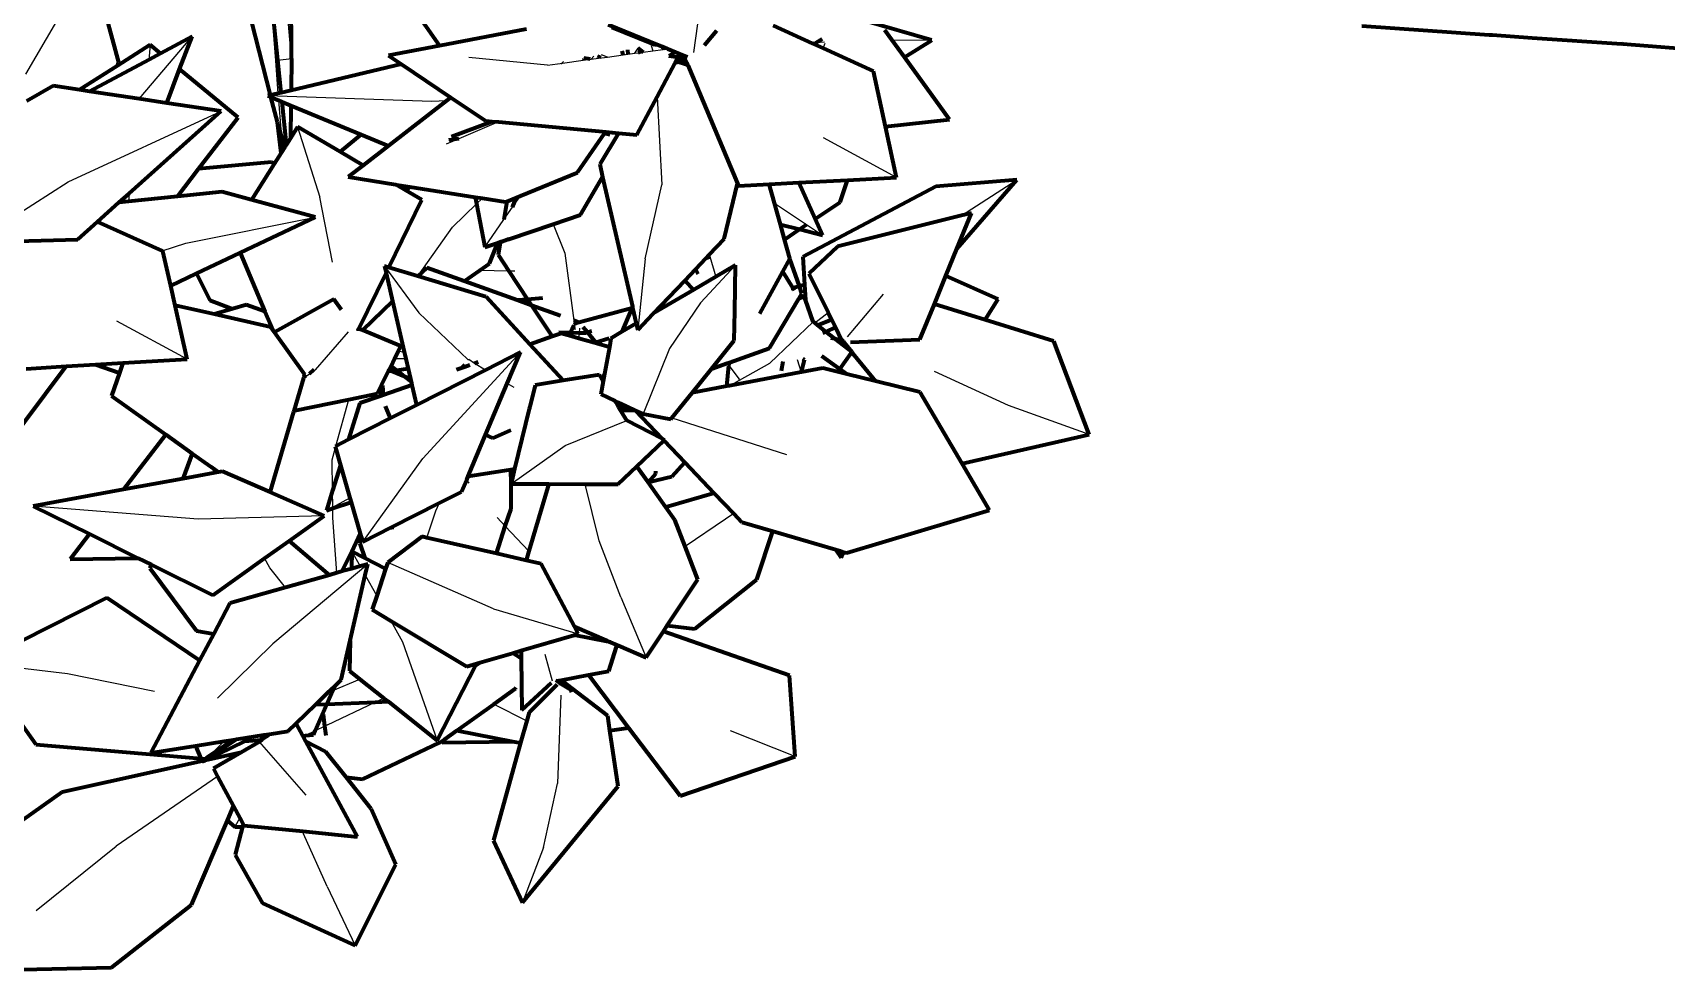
# Model space of a CAD drawing. Header units: millimetres. Extents: x 4307 to 31003, y 2809 to 20009.
# Drawn here: x 7363.6 to 7540.7, y 7641.9 to 7743.6 of the extents above; entities that cross this region are included whole.
import ezdxf

# ---------------------------------------------------------------- set-up
doc = ezdxf.new("R2010")
doc.units = ezdxf.units.MM
doc.layers.add('ProfileEdges', color=7, linetype='Continuous')

msp = doc.modelspace()

# ---------------------------------------------------------------- linework, layer by layer
for p, q in [((7391.69, 7740.84), (7390.76, 7751.86)), ((7435.31, 7741.5), (7436.71, 7751.79)), ((7389.23, 7749.8), (7389.95, 7740.62)), ((7366.23, 7744.87), (7362.88, 7739.14)), ((7375.18, 7736.46), (7380.94, 7743.21)), ((7376.36, 7742.32), (7376.23, 7740.7)), ((7428.9, 7741.4), (7429.26, 7741.95)), ((7428.9, 7741.4), (7429.27, 7741.45)), ((7429.27, 7741.45), (7429.55, 7741.49)), ((7429.55, 7741.49), (7429.8, 7741.52)), ((7429.8, 7741.52), (7430.84, 7741.67)), ((7430.53, 7742.69), (7430.59, 7742.5)), ((7430.67, 7742.25), (7430.84, 7741.67)), ((7430.84, 7741.67), (7431.98, 7741.82)), ((7431.98, 7741.82), (7432.48, 7741.89)), ((7448.57, 7742.52), (7448.16, 7742.48)), ((7449.45, 7742.6), (7448.57, 7742.52)), ((7449.31, 7741.96), (7449.53, 7742.5)), ((7456.76, 7742.86), (7461.11, 7742.82)), ((7389.95, 7740.62), (7390.21, 7740.66)), ((7389.95, 7740.62), (7390.23, 7737.05)), ((7390.21, 7740.66), (7391.69, 7740.84)), ((7419.43, 7740.12), (7410.9, 7740.96)), ((7419.43, 7740.12), (7421.07, 7740.34)), ((7421.07, 7740.34), (7423.3, 7740.65)), ((7423.3, 7740.65), (7423.28, 7740.85)), ((7423.3, 7740.65), (7424.06, 7740.75)), ((7424.06, 7740.75), (7424.19, 7740.77)), ((7424.19, 7740.77), (7424.48, 7741.08)), ((7424.19, 7740.77), (7424.98, 7740.87)), ((7424.98, 7740.87), (7425.94, 7741)), ((7425.94, 7741), (7425.28, 7741.23)), ((7425.94, 7741), (7427.64, 7741.23)), ((7427.64, 7741.23), (7428.16, 7741.3)), ((7428.16, 7741.3), (7428.9, 7741.4)), ((7433.28, 7740.37), (7433.44, 7740.51)), ((7433.39, 7740.63), (7433.53, 7740.59)), ((7433.44, 7740.51), (7433.53, 7740.59)), ((7433.53, 7740.59), (7433.87, 7740.89)), ((7433.7, 7740.55), (7434.54, 7740.35)), ((7433.87, 7740.89), (7434.2, 7741.18)), ((7434.42, 7740.19), (7434.59, 7740.22)), ((7406.91, 7736.17), (7389.14, 7736.79)), ((7390.29, 7736.31), (7390.54, 7733.13)), ((7408.49, 7736.26), (7406.91, 7736.17)), ((7431.31, 7736.69), (7431.84, 7727.14)), ((7367.49, 7727.48), (7384.07, 7735.13)), ((7390.54, 7733.13), (7391.02, 7731.33)), ((7390.54, 7733.13), (7390.62, 7732.14)), ((7392.35, 7733.44), (7394.78, 7725.81)), ((7414.12, 7733.96), (7409.84, 7732.15)), ((7390.62, 7732.14), (7390.96, 7731.23)), ((7409.84, 7732.15), (7408.44, 7731.56)), ((7457.26, 7727.95), (7449.34, 7732.26)), ((7357.31, 7720.94), (7367.49, 7727.48)), ((7464.33, 7723.81), (7470.3, 7727.7)), ((7374.1, 7726.22), (7374.04, 7725.34)), ((7396.14, 7718.78), (7394.78, 7725.81)), ((7403.12, 7727.16), (7403.11, 7727.11)), ((7412.39, 7725.7), (7411.74, 7725.08)), ((7415.64, 7724.72), (7416.5, 7725.96)), ((7430.01, 7719.12), (7431.84, 7727.14)), ((7411.74, 7725.08), (7409.14, 7722.58)), ((7414.72, 7723.4), (7415.64, 7724.72)), ((7444.03, 7725.17), (7447.53, 7722.84)), ((7380.25, 7720.83), (7394.29, 7723.65)), ((7405.37, 7717.26), (7409.14, 7722.58)), ((7412.64, 7720.4), (7414.72, 7723.4)), ((7420.04, 7722.9), (7421.33, 7719.74)), ((7447.53, 7722.84), (7449.23, 7721.71)), ((7377.68, 7719.99), (7380.25, 7720.83)), ((7421.33, 7719.74), (7422.28, 7712.45)), ((7430.01, 7719.12), (7429.22, 7711.44)), ((7436.02, 7714.38), (7439.83, 7718.44)), ((7436.98, 7719.59), (7437.04, 7719.38)), ((7437.04, 7719.38), (7437.67, 7717.18)), ((7401.77, 7718.34), (7405.5, 7713.28)), ((7415.25, 7717.8), (7412.06, 7717.87)), ((7415.9, 7717.79), (7415.25, 7717.8)), ((7451.96, 7710.68), (7455.87, 7715.29)), ((7405.5, 7713.28), (7410.81, 7708.24)), ((7436.02, 7714.38), (7432.66, 7709.41)), ((7448.4, 7712.18), (7449.86, 7713.31)), ((7380.4, 7708.26), (7372.77, 7712.38)), ((7422.35, 7711.97), (7422.42, 7711.43)), ((7422.9, 7711.13), (7422.95, 7711.61)), ((7448.25, 7712.3), (7443.53, 7707.83)), ((7397.85, 7711.23), (7394.25, 7707.11)), ((7422.83, 7710.51), (7422.9, 7711.13)), ((7451.44, 7710.08), (7451.51, 7710.16)), ((7404.09, 7708.31), (7402.87, 7708.31)), ((7403.27, 7709.12), (7403.92, 7709.04)), ((7405.94, 7697.5), (7416.5, 7709.01)), ((7410.81, 7708.24), (7410.9, 7708.22)), ((7411.54, 7707.79), (7410.9, 7708.22)), ((7412.71, 7707.08), (7411.54, 7707.79)), ((7432.66, 7709.41), (7429.82, 7702.32)), ((7438.93, 7707.83), (7439.11, 7707.58)), ((7440.25, 7705.98), (7443.53, 7707.83)), ((7446.51, 7708.23), (7446.95, 7706.84)), ((7393.02, 7706.22), (7393.28, 7706.41)), ((7393.28, 7706.41), (7393.64, 7706.67)), ((7393.64, 7706.67), (7394.25, 7707.11)), ((7439.11, 7707.58), (7440.2, 7706.09)), ((7440.25, 7705.98), (7440.2, 7706.09)), ((7469.42, 7703.24), (7461.39, 7706.92)), ((7415.82, 7705.18), (7415.07, 7705.63)), ((7439.18, 7705.37), (7440.25, 7705.98)), ((7396.51, 7698.85), (7397.89, 7703.89)), ((7427.54, 7702.73), (7427.43, 7702.61)), ((7427.9, 7703.13), (7427.54, 7702.73)), ((7427.95, 7703.18), (7427.9, 7703.13)), ((7478.14, 7700.09), (7469.42, 7703.24)), ((7421.34, 7698.89), (7428.03, 7701.62)), ((7432.93, 7701.89), (7445.34, 7697.94)), ((7396.1, 7697.36), (7396.46, 7698.67)), ((7396.15, 7694.03), (7396.1, 7697.36)), ((7399.41, 7688.47), (7405.94, 7697.5)), ((7415.49, 7694.75), (7421.34, 7698.89)), ((7383.37, 7695.94), (7382.99, 7696.58)), ((7396.18, 7692.24), (7396.15, 7694.03)), ((7410.96, 7694.83), (7410.68, 7695.2)), ((7425.03, 7688.57), (7423.53, 7694.73)), ((7381.59, 7690.92), (7363.69, 7692.34)), ((7395.48, 7691.87), (7396.18, 7692.24)), ((7396.18, 7692.24), (7398.03, 7693.24)), ((7396.18, 7692.1), (7396.18, 7692.24)), ((7396.19, 7691.08), (7396.18, 7692.1)), ((7407.34, 7691.83), (7407.73, 7692.68)), ((7395.23, 7691.29), (7381.59, 7690.92)), ((7396.6, 7685.1), (7396.19, 7691.08)), ((7406.38, 7688.91), (7407.34, 7691.83)), ((7414.87, 7690.15), (7413.97, 7691.1)), ((7417.42, 7687.44), (7414.87, 7690.15)), ((7438.75, 7690.91), (7434.37, 7687.95)), ((7439.62, 7691.54), (7438.75, 7690.91)), ((7427.38, 7682.46), (7425.03, 7688.57)), ((7389.35, 7685.66), (7388.76, 7686.68)), ((7398.24, 7687.43), (7399.14, 7685.82)), ((7451.15, 7687.48), (7451.27, 7686.75)), ((7391.04, 7683.53), (7389.35, 7685.66)), ((7399.96, 7686.05), (7389.66, 7677.41)), ((7399.69, 7684.85), (7400.93, 7682.63)), ((7413.6, 7681.19), (7402.13, 7686.24)), ((7427.38, 7682.46), (7430.12, 7675.94)), ((7402.45, 7679.91), (7403.72, 7677.64)), ((7413.6, 7681.19), (7422.77, 7678.48)), ((7383.67, 7671.54), (7389.66, 7677.41)), ((7403.72, 7677.64), (7407.49, 7666.93)), ((7420, 7673.37), (7419.17, 7676.27)), ((7426.91, 7677.1), (7427.15, 7677.22)), ((7357.7, 7675.36), (7367.41, 7674.21)), ((7367.41, 7674.21), (7376.86, 7672.3)), ((7396.16, 7672.34), (7399.1, 7673.6)), ((7420.94, 7673.47), (7420.93, 7673.06)), ((7395.6, 7668.65), (7400.78, 7671.09)), ((7395.61, 7672.1), (7396.16, 7672.34)), ((7400.78, 7671.09), (7401.7, 7671.53)), ((7413.61, 7670.88), (7417.19, 7669.07)), ((7420.88, 7671.86), (7420.52, 7662.29)), ((7386.67, 7667.22), (7386.63, 7666.85)), ((7393.22, 7667.48), (7392.96, 7667.36)), ((7394.25, 7667.99), (7393.22, 7667.48)), ((7395.32, 7668.51), (7394.25, 7667.99)), ((7395.6, 7668.65), (7395.32, 7668.51)), ((7446.3, 7665.21), (7439.28, 7667.98)), ((7382.81, 7665.27), (7384.39, 7666.86)), ((7393.28, 7661.02), (7388.22, 7666.8)), ((7382.5, 7664.95), (7382.81, 7665.27)), ((7383.69, 7663.04), (7372.69, 7655.48)), ((7419.01, 7655.35), (7420.52, 7662.29)), ((7386.09, 7658.56), (7385.55, 7657.58)), ((7393, 7656.83), (7392.92, 7657.1)), ((7395.55, 7651.11), (7393, 7656.83)), ((7364.02, 7648.52), (7372.69, 7655.48)), ((7419.01, 7655.35), (7416.73, 7649.38)), ((7395.55, 7651.11), (7398.58, 7644.74))]:
    msp.add_line(p, q)
at = {"layer": 'ProfileEdges', "lineweight": 211}
for p, q in [((7372.97, 7740.39), (7369.9, 7751.84)), ((7389.42, 7736.85), (7385.78, 7751.17)), ((7390.21, 7740.66), (7389.23, 7750.36)), ((7391.69, 7740.84), (7391.63, 7751.81)), ((7401.39, 7751.28), (7407.74, 7742.22)), ((7461.11, 7742.82), (7446.59, 7747.03)), ((7380.94, 7743.21), (7377.5, 7741.38)), ((7379.57, 7739.67), (7380.94, 7743.21)), ((7417.15, 7744.02), (7407.74, 7742.22)), ((7426.03, 7744.54), (7430.53, 7742.69)), ((7430.59, 7742.5), (7426.4, 7744.19)), ((7436.47, 7742.29), (7437.78, 7743.87)), ((7448.16, 7742.48), (7443.89, 7744.43)), ((7456.76, 7742.86), (7456, 7743.9)), ((7507.7, 7744.38), (7521.5, 7743.4)), ((7521.5, 7743.4), (7521.87, 7743.4)), ((7521.87, 7743.4), (7526.17, 7743.07)), ((7376.36, 7742.32), (7372.82, 7740.06)), ((7377.5, 7741.38), (7376.36, 7742.32)), ((7407.74, 7742.22), (7402.2, 7741.17)), ((7427.64, 7741.23), (7427.53, 7741.65)), ((7428.12, 7741.77), (7428.16, 7741.3)), ((7429.22, 7741.98), (7429.26, 7741.95)), ((7429.26, 7741.95), (7429.65, 7741.64)), ((7429.27, 7741.45), (7429.65, 7741.64)), ((7429.68, 7741.62), (7429.55, 7741.49)), ((7429.65, 7741.64), (7429.68, 7741.62)), ((7429.68, 7741.62), (7429.8, 7741.52)), ((7430.53, 7742.69), (7431.51, 7742.29)), ((7431.03, 7742.32), (7430.59, 7742.5)), ((7431.51, 7742.29), (7431.03, 7742.32)), ((7431.51, 7742.29), (7432.1, 7742.05)), ((7431.98, 7741.82), (7432.1, 7742.05)), ((7432.1, 7742.05), (7432.48, 7741.89)), ((7432.48, 7741.89), (7433.36, 7741.53)), ((7433.36, 7741.53), (7432.59, 7741.12)), ((7433.36, 7741.53), (7433.77, 7741.36)), ((7448.36, 7742.39), (7448.16, 7742.48)), ((7448.57, 7742.52), (7448.36, 7742.39)), ((7449.31, 7741.96), (7448.36, 7742.39)), ((7449.22, 7742.93), (7448.57, 7742.52)), ((7454.79, 7739.46), (7449.31, 7741.96)), ((7458.12, 7740.99), (7456.76, 7742.86)), ((7458.12, 7740.99), (7461.11, 7742.82)), ((7526.17, 7743.07), (7535.9, 7742.41)), ((7535.99, 7742.38), (7535.9, 7742.41)), ((7549.38, 7741.36), (7535.99, 7742.38)), ((7372.82, 7740.06), (7368.7, 7737.43)), ((7376.23, 7740.7), (7369.79, 7737.27)), ((7372.82, 7740.06), (7372.97, 7740.39)), ((7377.5, 7741.38), (7376.23, 7740.7)), ((7378.17, 7736.01), (7379.57, 7739.67)), ((7385.9, 7734.46), (7379.57, 7739.67)), ((7390.57, 7737.13), (7390.21, 7740.66)), ((7391.69, 7740.84), (7391.64, 7737.38)), ((7403.63, 7740.21), (7391.64, 7737.38)), ((7402.2, 7741.17), (7403.63, 7740.21)), ((7403.63, 7740.21), (7408.96, 7736.63)), ((7420.99, 7740.42), (7421.07, 7740.34)), ((7424.06, 7740.75), (7423.38, 7740.87)), ((7424.98, 7740.87), (7425.13, 7741.2)), ((7431.31, 7736.69), (7433.28, 7740.37)), ((7432.59, 7741.12), (7433.44, 7741.01)), ((7433.27, 7740.41), (7433.34, 7740.54)), ((7433.27, 7740.41), (7433.28, 7740.37)), ((7433.28, 7740.37), (7433.53, 7740.48)), ((7433.34, 7740.54), (7433.39, 7740.63)), ((7433.44, 7740.51), (7433.34, 7740.54)), ((7433.39, 7740.63), (7433.56, 7740.95)), ((7433.44, 7741.01), (7433.62, 7741.06)), ((7433.44, 7741.01), (7433.56, 7740.95)), ((7433.53, 7740.48), (7433.7, 7740.55)), ((7434.42, 7740.19), (7433.53, 7740.48)), ((7433.65, 7741.13), (7433.54, 7741.11)), ((7433.56, 7740.95), (7433.62, 7741.06)), ((7433.56, 7740.95), (7433.87, 7740.89)), ((7433.62, 7741.06), (7434.16, 7741.2)), ((7433.62, 7741.06), (7433.65, 7741.13)), ((7433.65, 7741.13), (7433.77, 7741.36)), ((7434.16, 7741.2), (7433.65, 7741.13)), ((7433.7, 7740.55), (7434.31, 7740.81)), ((7433.77, 7741.36), (7434.16, 7741.2)), ((7433.87, 7740.89), (7434.31, 7740.81)), ((7434.16, 7741.2), (7434.2, 7741.18)), ((7434.2, 7741.18), (7434.62, 7741.01)), ((7434.31, 7740.81), (7434.34, 7740.81)), ((7434.34, 7740.81), (7434.42, 7740.86)), ((7434.34, 7740.81), (7434.54, 7740.35)), ((7434.64, 7740.12), (7434.42, 7740.19)), ((7434.54, 7740.35), (7434.59, 7740.22)), ((7434.59, 7740.22), (7434.64, 7740.12)), ((7434.64, 7740.12), (7440.03, 7727.3)), ((7463.03, 7734.24), (7458.12, 7740.99)), ((7456.08, 7733.48), (7454.79, 7739.46)), ((7365.85, 7737.86), (7362.96, 7736.21)), ((7368.7, 7737.43), (7365.85, 7737.86)), ((7369.79, 7737.27), (7368.7, 7737.43)), ((7375.18, 7736.46), (7369.79, 7737.27)), ((7378.17, 7736.01), (7375.18, 7736.46)), ((7389.42, 7736.85), (7389.14, 7736.79)), ((7389.14, 7736.79), (7389.47, 7736.65)), ((7390.23, 7737.05), (7389.42, 7736.85)), ((7390.16, 7733.94), (7389.47, 7736.65)), ((7389.47, 7736.65), (7390.29, 7736.31)), ((7390.57, 7737.13), (7390.23, 7737.05)), ((7390.29, 7736.31), (7390.67, 7736.16)), ((7391.64, 7737.38), (7390.57, 7737.13)), ((7391.14, 7731.53), (7390.67, 7736.16)), ((7390.67, 7736.16), (7391.62, 7735.76)), ((7408.49, 7736.26), (7402.21, 7731.39)), ((7408.96, 7736.63), (7408.49, 7736.26)), ((7408.96, 7736.63), (7412.74, 7734.09)), ((7429.14, 7732.58), (7431.31, 7736.69)), ((7374.1, 7726.22), (7384.07, 7735.13)), ((7384.07, 7735.13), (7378.17, 7736.01)), ((7381.62, 7728.87), (7385.9, 7734.46)), ((7391.62, 7735.76), (7391.57, 7732.21)), ((7391.62, 7735.76), (7399.23, 7732.62)), ((7390.58, 7730.63), (7390.16, 7733.94)), ((7390.62, 7732.14), (7390.16, 7733.94)), ((7392.35, 7733.44), (7391.57, 7732.21)), ((7396.96, 7730.72), (7392.35, 7733.44)), ((7399.23, 7732.62), (7396.96, 7730.72)), ((7399.23, 7732.62), (7402.21, 7731.39)), ((7409.03, 7732.39), (7413.39, 7734.03)), ((7412.74, 7734.09), (7413.39, 7734.03)), ((7413.39, 7734.03), (7414.12, 7733.96)), ((7414.12, 7733.96), (7425.76, 7732.89)), ((7422.71, 7728.5), (7425.63, 7732.7)), ((7427.15, 7732.76), (7425.1, 7729.38)), ((7425.63, 7732.7), (7425.76, 7732.89)), ((7426.21, 7732.58), (7425.63, 7732.7)), ((7425.76, 7732.89), (7427.15, 7732.76)), ((7427.15, 7732.76), (7429.14, 7732.58)), ((7456.08, 7733.48), (7463.03, 7734.24)), ((7457.26, 7727.95), (7456.08, 7733.48)), ((7390.62, 7732.14), (7390.58, 7730.63)), ((7390.96, 7731.23), (7390.58, 7730.63)), ((7391.02, 7731.33), (7390.96, 7731.23)), ((7391.14, 7731.53), (7391.02, 7731.33)), ((7391.57, 7732.21), (7391.14, 7731.53)), ((7402.21, 7731.39), (7399.46, 7729.25)), ((7409.84, 7732.15), (7408.75, 7732)), ((7389.51, 7729.59), (7381.62, 7728.87)), ((7389.82, 7729.42), (7387.37, 7725.53)), ((7389.82, 7729.42), (7389.51, 7729.59)), ((7390.58, 7730.63), (7389.82, 7729.42)), ((7399.46, 7729.25), (7396.96, 7730.72)), ((7399.46, 7729.25), (7397.84, 7728)), ((7425.1, 7729.38), (7425.42, 7727.98)), ((7379.35, 7725.89), (7381.62, 7728.87)), ((7397.84, 7728), (7402.98, 7727.18)), ((7416.5, 7725.96), (7422.71, 7728.5)), ((7423.02, 7723.91), (7425.42, 7727.98)), ((7425.42, 7727.98), (7428.64, 7713.96)), ((7438.6, 7721.29), (7440.03, 7727.3)), ((7440.03, 7727.3), (7440.14, 7727.04)), ((7443.46, 7727.22), (7446.68, 7727.39)), ((7446.68, 7727.39), (7451.94, 7727.67)), ((7448.45, 7723.45), (7446.68, 7727.39)), ((7451.16, 7725.27), (7451.94, 7727.67)), ((7451.94, 7727.67), (7457.26, 7727.95)), ((7470.3, 7727.7), (7461.52, 7726.98)), ((7463.82, 7720.21), (7470.3, 7727.7)), ((7372.99, 7725.23), (7374.1, 7726.22)), ((7379.35, 7725.89), (7374.04, 7725.34)), ((7384.18, 7726.4), (7379.35, 7725.89)), ((7387.37, 7725.53), (7384.18, 7726.4)), ((7394.29, 7723.65), (7387.37, 7725.53)), ((7402.25, 7718.19), (7405.82, 7725.51)), ((7403.11, 7727.11), (7402.98, 7727.18)), ((7402.98, 7727.18), (7403.12, 7727.16)), ((7404.1, 7726.53), (7403.11, 7727.11)), ((7403.12, 7727.16), (7404.53, 7726.94)), ((7404.53, 7726.94), (7404.1, 7726.53)), ((7405.82, 7725.51), (7404.1, 7726.53)), ((7404.53, 7726.94), (7411.6, 7725.82)), ((7411.6, 7725.82), (7411.74, 7725.08)), ((7411.6, 7725.82), (7412.39, 7725.7)), ((7412.39, 7725.7), (7414.89, 7725.3)), ((7415.04, 7725.36), (7416.07, 7725.78)), ((7415.64, 7724.72), (7416.07, 7725.78)), ((7416.07, 7725.78), (7416.5, 7725.96)), ((7440.14, 7727.04), (7443.46, 7727.22)), ((7444.03, 7725.17), (7443.46, 7727.22)), ((7461.52, 7726.98), (7447.13, 7719.36)), ((7370.66, 7723.14), (7372.99, 7725.23)), ((7374.04, 7725.34), (7372.99, 7725.23)), ((7411.74, 7725.08), (7412.64, 7720.4)), ((7415.04, 7725.36), (7414.72, 7723.4)), ((7414.89, 7725.3), (7415.04, 7725.36)), ((7420.04, 7722.9), (7423.02, 7723.91)), ((7444.68, 7722.86), (7444.03, 7725.17)), ((7448.45, 7723.45), (7451.16, 7725.27)), ((7464.33, 7723.81), (7450.86, 7720.45)), ((7463.82, 7720.21), (7465.39, 7724.07)), ((7465.39, 7724.07), (7464.33, 7723.81)), ((7368.52, 7721.23), (7370.66, 7723.14)), ((7377.68, 7719.99), (7370.66, 7723.14)), ((7386.13, 7719.79), (7394.29, 7723.65)), ((7415.25, 7721.28), (7420.04, 7722.9)), ((7444.68, 7722.86), (7446.77, 7722.33)), ((7445.13, 7721.24), (7444.68, 7722.86)), ((7445.13, 7721.24), (7446.77, 7722.33)), ((7446.77, 7722.33), (7447.53, 7722.84)), ((7446.77, 7722.33), (7449.23, 7721.71)), ((7449.23, 7721.71), (7448.45, 7723.45)), ((7359.22, 7720.99), (7368.52, 7721.23)), ((7412.64, 7720.4), (7414.07, 7720.88)), ((7413.15, 7718.64), (7414.03, 7720.78)), ((7414.03, 7720.78), (7413.64, 7720.62)), ((7414.31, 7720.9), (7414.03, 7720.78)), ((7414.03, 7720.78), (7414.07, 7720.88)), ((7414.07, 7720.88), (7414.32, 7720.97)), ((7414.31, 7720.9), (7414.08, 7719.55)), ((7415.25, 7721.28), (7414.31, 7720.9)), ((7414.32, 7720.97), (7414.31, 7720.9)), ((7414.32, 7720.97), (7415.25, 7721.28)), ((7436.98, 7719.59), (7438.6, 7721.29)), ((7445.71, 7719.17), (7445.13, 7721.24)), ((7450.86, 7720.45), (7447.77, 7717.55)), ((7462.62, 7717.28), (7463.82, 7720.21)), ((7377.76, 7719.96), (7377.68, 7719.99)), ((7378.6, 7716.22), (7377.76, 7719.96)), ((7381.4, 7717.55), (7386.13, 7719.79)), ((7386.13, 7719.79), (7388.82, 7713.44)), ((7412.06, 7717.87), (7413.15, 7718.64)), ((7414.08, 7719.55), (7415.25, 7717.8)), ((7435.47, 7718), (7436.62, 7719.22)), ((7436.62, 7719.22), (7436.98, 7719.59)), ((7436.62, 7719.22), (7437.04, 7719.38)), ((7439.83, 7718.44), (7437.67, 7717.18)), ((7439.73, 7713.45), (7439.83, 7718.44)), ((7444.95, 7717.77), (7445.7, 7719.14)), ((7445.7, 7719.14), (7445.68, 7719.18)), ((7445.7, 7719.14), (7445.71, 7719.17)), ((7446.74, 7716.16), (7445.7, 7719.14)), ((7447.13, 7719.36), (7447.3, 7716.31)), ((7378.6, 7716.22), (7381.4, 7717.55)), ((7381.4, 7717.55), (7382.84, 7714.64)), ((7399, 7711.55), (7401.95, 7717.58)), ((7402.25, 7718.19), (7401.77, 7718.34)), ((7401.77, 7718.34), (7401.95, 7717.58)), ((7401.95, 7717.58), (7402.64, 7714.56)), ((7405.37, 7717.26), (7402.25, 7718.19)), ((7405.4, 7717.25), (7405.37, 7717.26)), ((7406.35, 7718.17), (7405.4, 7717.25)), ((7412.8, 7715.02), (7405.4, 7717.25)), ((7410.42, 7716.71), (7406.35, 7718.17)), ((7410.42, 7716.71), (7412.06, 7717.87)), ((7416.16, 7714.65), (7410.42, 7716.71)), ((7415.25, 7717.8), (7417.28, 7714.74)), ((7430.9, 7713.2), (7434.33, 7716.8)), ((7434.33, 7716.8), (7435.47, 7718)), ((7434.33, 7716.8), (7435.29, 7715.78)), ((7437.67, 7717.18), (7435.29, 7715.78)), ((7435.47, 7718), (7435.74, 7717.51)), ((7442.46, 7713.2), (7444.95, 7717.77)), ((7446.07, 7715.97), (7444.95, 7717.77)), ((7447.77, 7717.55), (7449.86, 7713.31)), ((7461.38, 7714.22), (7462.62, 7717.28)), ((7468.29, 7714.76), (7462.62, 7717.28)), ((7379.08, 7714.09), (7378.6, 7716.22)), ((7417.53, 7709.86), (7412.8, 7715.02)), ((7418.89, 7714.87), (7417.28, 7714.74)), ((7435.29, 7715.78), (7430.9, 7713.2)), ((7446.07, 7715.97), (7445.8, 7715.89)), ((7446.74, 7716.16), (7446.07, 7715.97)), ((7446.23, 7715.71), (7446.07, 7715.97)), ((7446.68, 7714.78), (7446.73, 7714.88)), ((7446.73, 7714.88), (7447.02, 7715.36)), ((7446.77, 7714.83), (7446.73, 7714.88)), ((7447.3, 7716.31), (7446.74, 7716.16)), ((7447.02, 7715.36), (7446.74, 7716.16)), ((7447.27, 7715.05), (7446.77, 7714.83)), ((7447.39, 7714.7), (7447.27, 7715.05)), ((7447.3, 7716.31), (7447.39, 7714.7)), ((7383.3, 7713.13), (7379.08, 7714.09)), ((7380.4, 7708.26), (7379.08, 7714.09)), ((7382.84, 7714.64), (7385.29, 7713.7)), ((7385.29, 7713.7), (7383.3, 7713.13)), ((7389.45, 7711.72), (7383.3, 7713.13)), ((7386.79, 7714.14), (7385.29, 7713.7)), ((7388.82, 7713.44), (7386.79, 7714.14)), ((7388.82, 7713.44), (7389.7, 7711.37)), ((7396.29, 7714.75), (7389.84, 7711.18)), ((7397.11, 7713.59), (7396.29, 7714.75)), ((7402.64, 7714.56), (7399.39, 7711.39)), ((7402.64, 7714.56), (7403.92, 7709.04)), ((7417.28, 7714.74), (7416.16, 7714.65)), ((7417.71, 7714.09), (7416.16, 7714.65)), ((7417.28, 7714.74), (7417.71, 7714.09)), ((7417.71, 7714.09), (7419.96, 7710.7)), ((7420.84, 7712.97), (7417.71, 7714.09)), ((7428.57, 7713.79), (7422.85, 7712.25)), ((7428.57, 7713.79), (7427.5, 7711.21)), ((7428.64, 7713.96), (7428.57, 7713.79)), ((7428.67, 7713.81), (7428.57, 7713.79)), ((7428.64, 7713.96), (7428.67, 7713.81)), ((7428.67, 7713.81), (7429.06, 7712.12)), ((7429.22, 7711.44), (7430.9, 7713.2)), ((7439.67, 7710.27), (7439.73, 7713.45)), ((7443.52, 7709.46), (7446.68, 7714.78)), ((7446.77, 7714.83), (7446.68, 7714.78)), ((7448.25, 7712.3), (7447.39, 7714.7)), ((7449.86, 7713.31), (7450.23, 7712.54)), ((7459.81, 7710.38), (7461.38, 7714.22)), ((7466.87, 7712.52), (7461.38, 7714.22)), ((7466.87, 7712.52), (7468.29, 7714.76)), ((7389.7, 7711.37), (7389.45, 7711.72)), ((7389.84, 7711.18), (7389.7, 7711.37)), ((7398.91, 7711.36), (7399, 7711.55)), ((7398.93, 7711.34), (7398.91, 7711.36)), ((7399.39, 7711.39), (7399, 7711.55)), ((7403.55, 7709.67), (7399.39, 7711.39)), ((7422.31, 7711.95), (7421.92, 7711.15)), ((7422.28, 7712.45), (7422.26, 7712.46)), ((7422.85, 7712.25), (7422.28, 7712.45)), ((7422.35, 7711.97), (7422.31, 7711.95)), ((7422.44, 7712.13), (7422.35, 7711.97)), ((7422.85, 7712.25), (7422.44, 7712.13)), ((7423.77, 7711.17), (7423.31, 7711.73)), ((7423.77, 7711.17), (7424.25, 7711.32)), ((7429.06, 7712.12), (7427.5, 7711.21)), ((7429.06, 7712.12), (7429.22, 7711.44)), ((7448.4, 7712.18), (7448.25, 7712.3)), ((7448.69, 7711.96), (7448.4, 7712.18)), ((7448.69, 7711.96), (7450.23, 7712.54)), ((7449.61, 7711.23), (7448.69, 7711.96)), ((7450.64, 7711.71), (7449.61, 7711.23)), ((7450.23, 7712.54), (7450.64, 7711.71)), ((7450.64, 7711.71), (7451.3, 7710.36)), ((7474.33, 7710.2), (7466.87, 7712.52)), ((7393.13, 7706.59), (7389.84, 7711.18)), ((7403.27, 7709.12), (7403.55, 7709.67)), ((7419.96, 7710.7), (7417.53, 7709.86)), ((7421.13, 7705.93), (7417.53, 7709.86)), ((7420.94, 7711.04), (7419.96, 7710.7)), ((7420.68, 7711.18), (7421.92, 7711.15)), ((7421.74, 7710.81), (7420.94, 7711.04)), ((7421.92, 7711.15), (7421.74, 7710.81)), ((7422.83, 7710.51), (7421.74, 7710.81)), ((7421.92, 7711.15), (7422.9, 7711.13)), ((7424.53, 7710.02), (7422.83, 7710.51)), ((7422.9, 7711.13), (7423.59, 7711.12)), ((7423.59, 7711.12), (7423.77, 7711.17)), ((7424.69, 7710.07), (7423.77, 7711.17)), ((7424.69, 7710.07), (7424.53, 7710.02)), ((7424.78, 7709.95), (7424.53, 7710.02)), ((7426.1, 7710.5), (7424.69, 7710.07)), ((7424.78, 7709.95), (7424.69, 7710.07)), ((7426.15, 7709.57), (7424.78, 7709.95)), ((7426.15, 7709.57), (7425.63, 7706.68)), ((7426.32, 7710.51), (7426.15, 7709.57)), ((7427.5, 7711.21), (7426.32, 7710.51)), ((7437.22, 7707.23), (7439.67, 7710.27)), ((7449.61, 7711.23), (7449.27, 7711.08)), ((7450.54, 7710.51), (7449.61, 7711.23)), ((7450.16, 7710.58), (7450.54, 7710.51)), ((7452.42, 7709.05), (7450.54, 7710.51)), ((7450.54, 7710.51), (7451.3, 7710.36)), ((7451.3, 7710.36), (7451.44, 7710.08)), ((7451.3, 7710.36), (7451.36, 7710.35)), ((7451.36, 7710.35), (7451.51, 7710.16)), ((7451.44, 7710.08), (7451.58, 7710.08)), ((7451.51, 7710.16), (7451.58, 7710.08)), ((7451.58, 7710.08), (7452.42, 7709.05)), ((7452.29, 7710.11), (7459.81, 7710.38)), ((7478.14, 7700.09), (7474.33, 7710.2)), ((7370.44, 7707.67), (7373.41, 7707.85)), ((7373.41, 7707.85), (7373.04, 7706.77)), ((7373.41, 7707.85), (7380.4, 7708.26)), ((7402.48, 7707.51), (7402.87, 7708.31)), ((7402.87, 7708.31), (7403.27, 7709.12)), ((7403.92, 7709.04), (7404.09, 7708.31)), ((7404.09, 7708.31), (7404.34, 7707.21)), ((7411.94, 7707.93), (7411.54, 7707.79)), ((7416.5, 7709.01), (7412.71, 7707.08)), ((7415.07, 7705.63), (7416.5, 7709.01)), ((7437.22, 7707.23), (7438.93, 7707.83)), ((7438.93, 7707.83), (7439.15, 7707.91)), ((7439.11, 7707.58), (7439.15, 7707.91)), ((7439.15, 7707.91), (7443.52, 7709.46)), ((7444.96, 7708.02), (7444.75, 7707)), ((7446.97, 7706.84), (7447.28, 7708.18)), ((7447.28, 7708.18), (7447.13, 7708.31)), ((7451.11, 7707.19), (7449.16, 7708.59)), ((7451.11, 7707.19), (7452.35, 7708.9)), ((7452.18, 7708.99), (7452.35, 7708.9)), ((7452.35, 7708.9), (7452.44, 7709.03)), ((7452.35, 7708.9), (7452.69, 7708.71)), ((7452.44, 7709.03), (7452.42, 7709.05)), ((7452.44, 7709.03), (7452.69, 7708.71)), ((7452.69, 7708.71), (7454.98, 7705.89)), ((7360.56, 7698.49), (7367.27, 7707.49)), ((7362.94, 7707.23), (7367.27, 7707.49)), ((7367.27, 7707.49), (7370.44, 7707.67)), ((7370.44, 7707.67), (7373.04, 7706.77)), ((7373.04, 7706.77), (7372.17, 7704.28)), ((7391.98, 7702.67), (7393.02, 7706.22)), ((7393.02, 7706.22), (7393.07, 7706.37)), ((7393.07, 7706.37), (7393.13, 7706.59)), ((7393.28, 7706.41), (7393.07, 7706.37)), ((7393.64, 7706.67), (7394.16, 7707.15)), ((7401.46, 7705.46), (7402.18, 7706.91)), ((7402.18, 7706.91), (7402.28, 7707.11)), ((7402.62, 7706.97), (7402.18, 7706.91)), ((7402.28, 7707.11), (7402.48, 7707.51)), ((7402.28, 7707.11), (7402.62, 7706.97)), ((7402.48, 7707.51), (7403.1, 7707.03)), ((7403.1, 7707.03), (7402.62, 7706.97)), ((7402.62, 7706.97), (7403.91, 7706.41)), ((7404.34, 7707.21), (7403.1, 7707.03)), ((7403.1, 7707.03), (7403.91, 7706.41)), ((7403.91, 7706.41), (7404.59, 7706.12)), ((7403.91, 7706.41), (7404.66, 7705.85)), ((7404.34, 7707.21), (7404.59, 7706.12)), ((7404.59, 7706.12), (7404.66, 7705.85)), ((7412.71, 7707.08), (7405.25, 7703.29)), ((7410.44, 7707.41), (7409.56, 7707.11)), ((7410.44, 7707.41), (7410.18, 7707.66)), ((7411.01, 7707.61), (7410.44, 7707.41)), ((7425.07, 7706.55), (7421.13, 7705.93)), ((7425.37, 7706.05), (7425.07, 7706.55)), ((7425.63, 7706.68), (7425.37, 7706.05)), ((7425.48, 7705.86), (7425.37, 7706.05)), ((7425.63, 7706.68), (7425.48, 7705.86)), ((7435.12, 7704.61), (7437.22, 7707.23)), ((7438.88, 7705.32), (7439.11, 7707.58)), ((7446.95, 7706.84), (7439.18, 7705.37)), ((7446.97, 7706.84), (7446.95, 7706.84)), ((7449.29, 7707.28), (7446.97, 7706.84)), ((7450.89, 7706.89), (7449.29, 7707.28)), ((7450.89, 7706.89), (7451.11, 7707.19)), ((7451.88, 7706.64), (7450.89, 7706.89)), ((7451.88, 7706.64), (7451.11, 7707.19)), ((7454.98, 7705.89), (7451.88, 7706.64)), ((7372.17, 7704.28), (7378.06, 7700.09)), ((7397.89, 7703.89), (7401, 7704.54)), ((7401.44, 7704.3), (7399.09, 7703.49)), ((7401, 7704.54), (7401.19, 7704.92)), ((7401.19, 7704.92), (7401.46, 7705.46)), ((7401.44, 7704.3), (7401.19, 7704.92)), ((7401.62, 7704.37), (7401.44, 7704.3)), ((7401.46, 7705.46), (7401.55, 7705.39)), ((7401.55, 7705.39), (7401.62, 7704.37)), ((7404.75, 7705.45), (7401.62, 7704.37)), ((7404.66, 7705.85), (7404.75, 7705.45)), ((7404.75, 7705.45), (7405.25, 7703.29)), ((7412.72, 7700.05), (7415.07, 7705.63)), ((7418.09, 7705.45), (7417.51, 7703.08)), ((7421.13, 7705.93), (7418.09, 7705.45)), ((7425.48, 7705.86), (7425.23, 7704.45)), ((7425.23, 7704.45), (7426.75, 7703.74)), ((7432.93, 7701.89), (7435.12, 7704.61)), ((7438.88, 7705.32), (7435.12, 7704.61)), ((7439.18, 7705.37), (7438.88, 7705.32)), ((7459.82, 7704.7), (7454.98, 7705.89)), ((7464.38, 7696.96), (7459.82, 7704.7)), ((7389.38, 7693.84), (7391.95, 7702.59)), ((7392.07, 7702.69), (7391.95, 7702.59)), ((7391.95, 7702.59), (7391.98, 7702.67)), ((7391.98, 7702.67), (7392.07, 7702.69)), ((7392.07, 7702.69), (7397.89, 7703.89)), ((7399.09, 7703.49), (7397.86, 7699.54)), ((7402.41, 7701.85), (7401.89, 7703.15)), ((7405.25, 7703.29), (7402.41, 7701.85)), ((7417.47, 7702.88), (7415.88, 7696.37)), ((7417.51, 7703.08), (7417.47, 7702.88)), ((7426.87, 7703.55), (7426.75, 7703.74)), ((7426.75, 7703.74), (7427.04, 7703.61)), ((7426.87, 7703.55), (7427.04, 7703.61)), ((7427.14, 7703.1), (7426.87, 7703.55)), ((7427.04, 7703.61), (7427.95, 7703.18)), ((7427.14, 7703.1), (7427.9, 7703.13)), ((7427.36, 7702.74), (7427.14, 7703.1)), ((7427.36, 7702.74), (7427.54, 7702.73)), ((7427.43, 7702.61), (7427.36, 7702.74)), ((7428.03, 7701.62), (7427.43, 7702.61)), ((7427.54, 7702.73), (7428.96, 7702.71)), ((7427.9, 7703.13), (7428.05, 7703.14)), ((7427.95, 7703.18), (7428.05, 7703.14)), ((7428.05, 7703.14), (7428.96, 7702.71)), ((7428.96, 7702.71), (7428.99, 7702.69)), ((7428.99, 7702.69), (7429.82, 7702.32)), ((7428.99, 7702.69), (7431.15, 7700.42)), ((7402.41, 7701.85), (7397.86, 7699.54)), ((7431.92, 7699.61), (7428.03, 7701.62)), ((7429.82, 7702.32), (7432.82, 7701.75)), ((7432.82, 7701.75), (7432.93, 7701.89)), ((7378.06, 7700.09), (7373.5, 7694.14)), ((7378.06, 7700.09), (7380.94, 7698.04)), ((7397.86, 7699.54), (7396.51, 7698.85)), ((7410.84, 7695.58), (7412.72, 7700.05)), ((7412.72, 7700.05), (7413.52, 7699.71)), ((7413.52, 7699.71), (7415.45, 7700.56)), ((7429.14, 7696.64), (7432.1, 7699.43)), ((7431.15, 7700.1), (7431.15, 7700.42)), ((7431.15, 7700.42), (7431.92, 7699.61)), ((7432.16, 7699.49), (7431.92, 7699.61)), ((7432.1, 7699.43), (7432.16, 7699.49)), ((7432.1, 7699.43), (7434.33, 7697.09)), ((7464.38, 7696.96), (7478.14, 7700.09)), ((7380.94, 7698.04), (7379.92, 7695.31)), ((7380.94, 7698.04), (7382.99, 7696.58)), ((7396.51, 7698.85), (7396.42, 7698.81)), ((7396.42, 7698.81), (7396.46, 7698.67)), ((7396.46, 7698.67), (7397, 7696.78)), ((7383.37, 7695.94), (7379.92, 7695.31)), ((7382.99, 7696.58), (7383.79, 7696.01)), ((7383.79, 7696.01), (7383.37, 7695.94)), ((7384.21, 7696.09), (7383.79, 7696.01)), ((7389.38, 7693.84), (7384.21, 7696.09)), ((7397, 7696.78), (7396.15, 7694.03)), ((7397, 7696.78), (7398.03, 7693.24)), ((7410.68, 7695.2), (7410.84, 7695.58)), ((7410.84, 7695.58), (7415.46, 7696.3)), ((7415.46, 7696.3), (7415.88, 7696.37)), ((7415.49, 7694.75), (7415.46, 7696.3)), ((7415.88, 7696.37), (7415.49, 7694.75)), ((7427.1, 7694.71), (7429.14, 7696.64)), ((7430.34, 7694.94), (7429.14, 7696.64)), ((7430.34, 7694.94), (7431.2, 7695.86)), ((7430.34, 7694.94), (7432.93, 7695.56)), ((7431.2, 7695.86), (7431.2, 7696.13)), ((7432.93, 7695.56), (7434.33, 7697.09)), ((7434.33, 7697.09), (7437.52, 7693.74)), ((7467.35, 7691.91), (7464.38, 7696.96)), ((7373.5, 7694.14), (7363.69, 7692.34)), ((7379.92, 7695.31), (7373.5, 7694.14)), ((7395.23, 7691.29), (7389.38, 7693.84)), ((7396.15, 7694.03), (7395.48, 7691.87)), ((7407.73, 7692.68), (7410.13, 7693.9)), ((7410.13, 7693.9), (7410.68, 7695.2)), ((7415.49, 7692.05), (7415.49, 7694.75)), ((7415.49, 7694.75), (7419.59, 7694.74)), ((7419.59, 7694.74), (7417.42, 7687.44)), ((7419.59, 7694.74), (7423.53, 7694.73)), ((7423.53, 7694.73), (7427.1, 7694.71)), ((7432.27, 7692.22), (7430.34, 7694.94)), ((7437.52, 7693.74), (7432.27, 7692.22)), ((7437.52, 7693.74), (7439.62, 7691.54)), ((7363.69, 7692.34), (7369.8, 7689.32)), ((7395.48, 7691.87), (7396.18, 7692.1)), ((7396.18, 7692.1), (7398.16, 7692.77)), ((7398.03, 7693.24), (7398.16, 7692.77)), ((7398.16, 7692.77), (7399.15, 7689.37)), ((7402.55, 7690.07), (7407.73, 7692.68)), ((7414.87, 7690.15), (7415.49, 7692.05)), ((7433.25, 7690.84), (7432.27, 7692.22)), ((7451.89, 7687.26), (7467.35, 7691.91)), ((7391.43, 7688.58), (7395.23, 7691.29)), ((7413.9, 7687.2), (7414.87, 7690.15)), ((7434.37, 7687.95), (7433.25, 7690.84)), ((7439.62, 7691.54), (7440.52, 7690.59)), ((7440.52, 7690.59), (7443.86, 7689.61)), ((7369.8, 7689.32), (7367.72, 7686.6)), ((7369.8, 7689.32), (7375.05, 7686.71)), ((7388.76, 7686.68), (7391.43, 7688.58)), ((7391.43, 7688.58), (7395.8, 7684.87)), ((7398.24, 7687.43), (7399.15, 7689.37)), ((7399.25, 7689), (7399.09, 7688.3)), ((7399.09, 7688.3), (7399.66, 7686.7)), ((7399.15, 7689.37), (7399.25, 7689)), ((7399.25, 7689), (7399.41, 7688.47)), ((7399.41, 7688.47), (7402.55, 7690.07)), ((7405.86, 7689.03), (7402.13, 7686.24)), ((7402.55, 7690.07), (7402.57, 7689.79)), ((7406.38, 7688.91), (7405.86, 7689.03)), ((7413.9, 7687.2), (7406.38, 7688.91)), ((7442.14, 7684.4), (7443.86, 7689.61)), ((7443.86, 7689.61), (7450.67, 7687.62)), ((7367.72, 7686.6), (7375.05, 7686.71)), ((7375.05, 7686.71), (7376.48, 7686.01)), ((7383.17, 7682.69), (7388.76, 7686.68)), ((7397.2, 7685.27), (7398.24, 7687.43)), ((7398.24, 7687.43), (7398.2, 7685.55)), ((7399.66, 7686.7), (7398.24, 7687.43)), ((7401.9, 7685.53), (7399.66, 7686.7)), ((7417.12, 7686.46), (7413.9, 7687.2)), ((7417.42, 7687.44), (7417.12, 7686.46)), ((7435.74, 7684.39), (7434.37, 7687.95)), ((7450.67, 7687.62), (7451.27, 7686.75)), ((7450.67, 7687.62), (7451.15, 7687.48)), ((7451.15, 7687.48), (7451.54, 7687.36)), ((7451.27, 7686.75), (7451.54, 7687.36)), ((7451.54, 7687.36), (7451.89, 7687.26)), ((7376.48, 7686.01), (7376.33, 7685.63)), ((7376.33, 7685.63), (7381.4, 7678.83)), ((7376.48, 7686.01), (7383.17, 7682.69)), ((7395.8, 7684.87), (7391.04, 7683.53)), ((7396.6, 7685.1), (7395.8, 7684.87)), ((7397.2, 7685.27), (7396.6, 7685.1)), ((7398.2, 7685.55), (7397.2, 7685.27)), ((7398.05, 7677.77), (7399.69, 7684.85)), ((7399.14, 7685.82), (7398.2, 7685.55)), ((7399.96, 7686.05), (7399.14, 7685.82)), ((7399.69, 7684.85), (7399.96, 7686.05)), ((7401.9, 7685.53), (7400.93, 7682.63)), ((7402.13, 7686.24), (7401.9, 7685.53)), ((7418.77, 7686.08), (7417.12, 7686.46)), ((7422.35, 7679.28), (7418.77, 7686.08)), ((7391.04, 7683.53), (7385, 7681.82)), ((7432.41, 7679.39), (7435.74, 7684.39)), ((7435.42, 7679.03), (7442.14, 7684.4)), ((7371.66, 7682.39), (7357.7, 7675.36)), ((7381.72, 7675.61), (7371.66, 7682.39)), ((7385, 7681.82), (7383.26, 7678.51)), ((7400.93, 7682.63), (7400.43, 7681.13)), ((7400.43, 7681.13), (7402.45, 7679.91)), ((7402.45, 7679.91), (7410.69, 7674.97)), ((7381.4, 7678.83), (7383.26, 7678.51)), ((7383.26, 7678.51), (7381.72, 7675.61)), ((7397.06, 7673.5), (7398.05, 7677.77)), ((7398.05, 7677.77), (7397.98, 7674.49)), ((7416.58, 7676.68), (7422.33, 7678.35)), ((7422.33, 7678.35), (7422.77, 7678.48)), ((7425.83, 7677.68), (7422.33, 7678.35)), ((7422.77, 7678.48), (7422.35, 7679.28)), ((7422.35, 7679.28), (7425.79, 7677.8)), ((7425.94, 7677.71), (7425.79, 7677.8)), ((7425.94, 7677.71), (7425.83, 7677.68)), ((7426.05, 7677.64), (7425.83, 7677.68)), ((7425.97, 7677.72), (7425.94, 7677.71)), ((7426.05, 7677.64), (7425.97, 7677.72)), ((7425.97, 7677.72), (7426.26, 7677.6)), ((7430.12, 7675.94), (7432, 7678.76)), ((7432, 7678.76), (7432.41, 7679.39)), ((7445.68, 7673.97), (7432, 7678.76)), ((7432.41, 7679.39), (7435.42, 7679.03)), ((7412.16, 7675.4), (7415.68, 7676.42)), ((7415.68, 7676.42), (7416.58, 7676.68)), ((7416.59, 7675.84), (7415.68, 7676.42)), ((7416.58, 7676.68), (7416.59, 7675.84)), ((7426.26, 7677.6), (7426.05, 7677.64)), ((7426.08, 7674.46), (7426.91, 7677.1)), ((7426.26, 7677.6), (7426.97, 7677.29)), ((7426.91, 7677.1), (7426.97, 7677.29)), ((7426.97, 7677.29), (7427.15, 7677.22)), ((7427.15, 7677.22), (7430.12, 7675.94)), ((7357.7, 7675.36), (7363.97, 7666.49)), ((7381.72, 7675.61), (7376.43, 7665.59)), ((7397.98, 7674.49), (7399.1, 7673.6)), ((7407.49, 7666.93), (7411.68, 7675.11)), ((7410.69, 7674.97), (7411.77, 7675.29)), ((7411.68, 7675.11), (7412.16, 7675.4)), ((7411.68, 7675.11), (7411.77, 7675.29)), ((7411.77, 7675.29), (7412.16, 7675.4)), ((7416.59, 7675.84), (7416.67, 7670.24)), ((7423.88, 7674.05), (7426.08, 7674.46)), ((7395.61, 7672.1), (7396.38, 7672.84)), ((7396.16, 7672.34), (7396.38, 7672.84)), ((7396.38, 7672.84), (7397.06, 7673.5)), ((7399.1, 7673.6), (7401.7, 7671.53)), ((7413.61, 7670.88), (7415.96, 7672.56)), ((7415.96, 7672.56), (7416.03, 7672.67)), ((7416.67, 7670.24), (7419.86, 7673.18)), ((7420.48, 7673), (7417.44, 7669.99)), ((7420.41, 7673.39), (7420.34, 7673.44)), ((7420.41, 7673.39), (7420.94, 7673.47)), ((7420.69, 7673.22), (7420.41, 7673.39)), ((7420.94, 7673.47), (7420.69, 7673.22)), ((7420.93, 7673.06), (7420.69, 7673.22)), ((7421.99, 7672.38), (7420.93, 7673.06)), ((7420.94, 7673.47), (7423.88, 7674.05)), ((7425.97, 7669.63), (7420.94, 7673.47)), ((7422.09, 7672.16), (7421.99, 7672.38)), ((7423.88, 7674.05), (7428.22, 7668.33)), ((7446.3, 7665.21), (7445.68, 7673.97)), ((7392.19, 7668.79), (7394.32, 7670.85)), ((7394.25, 7667.99), (7395.53, 7670.89)), ((7394.32, 7670.85), (7395.61, 7672.1)), ((7394.32, 7670.85), (7395.53, 7670.89)), ((7395.53, 7670.89), (7396.16, 7672.34)), ((7395.53, 7670.89), (7400.78, 7671.09)), ((7400.78, 7671.09), (7402.19, 7671.15)), ((7401.7, 7671.53), (7402.19, 7671.15)), ((7402.19, 7671.15), (7407.49, 7666.93)), ((7409.6, 7668.01), (7413.61, 7670.88)), ((7395.32, 7668.51), (7395.16, 7669.76)), ((7417.19, 7669.07), (7416.53, 7666.68)), ((7417.44, 7669.99), (7417.19, 7669.07)), ((7426.2, 7668.02), (7425.97, 7669.63)), ((7382.5, 7664.95), (7385.74, 7667.07)), ((7385.42, 7667.02), (7385.74, 7667.07)), ((7385.74, 7667.07), (7386.67, 7667.22)), ((7386.67, 7667.22), (7388.71, 7667.55)), ((7388.71, 7667.55), (7388.37, 7667.02)), ((7388.97, 7667.37), (7388.53, 7667.04)), ((7388.71, 7667.55), (7389.03, 7667.6)), ((7389.32, 7667.64), (7388.97, 7667.37)), ((7389.03, 7667.6), (7388.97, 7667.37)), ((7389.03, 7667.6), (7389.32, 7667.64)), ((7389.32, 7667.64), (7391.32, 7667.96)), ((7391.32, 7667.96), (7392.19, 7668.79)), ((7392.91, 7667.45), (7392.19, 7668.79)), ((7392.91, 7667.45), (7393.22, 7667.48)), ((7392.96, 7667.36), (7392.91, 7667.45)), ((7393.24, 7666.84), (7392.96, 7667.36)), ((7393.22, 7667.48), (7394.07, 7667.56)), ((7394.07, 7667.56), (7394.25, 7667.99)), ((7395.45, 7667.47), (7395.32, 7668.51)), ((7407.78, 7666.71), (7408.3, 7667.08)), ((7408.3, 7667.08), (7408.03, 7666.71)), ((7408.3, 7667.08), (7409.6, 7668.01)), ((7409.6, 7668.01), (7415.67, 7666.84)), ((7426.2, 7668.02), (7428.22, 7668.33)), ((7427.09, 7661.99), (7426.2, 7668.02)), ((7428.22, 7668.33), (7433.83, 7660.96)), ((7363.97, 7666.49), (7381.87, 7665)), ((7376.43, 7665.59), (7381.3, 7666.36)), ((7381.3, 7666.36), (7384.39, 7666.86)), ((7381.3, 7666.36), (7381.87, 7665)), ((7382.32, 7664.77), (7386.63, 7666.85)), ((7386.24, 7665.64), (7382.32, 7664.77)), ((7385.42, 7667.02), (7382.81, 7665.27)), ((7386.24, 7665.64), (7383.23, 7663.9)), ((7384.39, 7666.86), (7385.42, 7667.02)), ((7388.22, 7666.8), (7386.24, 7665.64)), ((7386.63, 7666.85), (7388.37, 7667.02)), ((7388.53, 7667.04), (7388.22, 7666.8)), ((7388.37, 7667.02), (7388.22, 7666.8)), ((7388.37, 7667.02), (7388.53, 7667.04)), ((7395.41, 7665.71), (7393.24, 7666.84)), ((7398.83, 7656.5), (7393.24, 7666.84)), ((7397.61, 7662.95), (7395.41, 7665.71)), ((7399.42, 7662.74), (7407.78, 7666.71)), ((7408.03, 7666.71), (7415.67, 7666.84)), ((7416.53, 7666.68), (7413.6, 7656.11)), ((7415.67, 7666.84), (7416.53, 7666.68)), ((7382, 7664.7), (7366.85, 7661.33)), ((7381.87, 7665), (7382.38, 7664.96)), ((7381.87, 7665), (7382, 7664.7)), ((7382.2, 7664.74), (7382, 7664.7)), ((7382, 7664.7), (7382.01, 7664.66)), ((7382.01, 7664.66), (7382.2, 7664.74)), ((7382.2, 7664.74), (7382.32, 7664.77)), ((7382.38, 7664.96), (7382.32, 7664.77)), ((7382.38, 7664.96), (7382.5, 7664.95)), ((7382.81, 7665.27), (7382.44, 7665.02)), ((7383.23, 7663.9), (7383.69, 7663.04)), ((7433.83, 7660.96), (7446.3, 7665.21)), ((7383.69, 7663.04), (7385.42, 7659.81)), ((7397.61, 7662.95), (7399.42, 7662.74)), ((7400.32, 7659.55), (7397.61, 7662.95)), ((7416.73, 7649.38), (7427.09, 7661.99)), ((7366.85, 7661.33), (7357.16, 7654.49)), ((7380.85, 7649.14), (7384.76, 7658.28)), ((7384.76, 7658.28), (7385.42, 7659.81)), ((7384.76, 7658.28), (7385.55, 7657.58)), ((7385.42, 7659.81), (7386.09, 7658.56)), ((7386.09, 7658.56), (7386.47, 7657.86)), ((7403.01, 7653.52), (7400.32, 7659.55)), ((7385.55, 7657.58), (7386.39, 7657.58)), ((7386.39, 7657.58), (7385.6, 7654.55)), ((7386.47, 7657.86), (7386.39, 7657.58)), ((7386.47, 7657.86), (7386.54, 7657.73)), ((7386.54, 7657.73), (7392.92, 7657.1)), ((7392.92, 7657.1), (7398.83, 7656.5)), ((7413.6, 7656.11), (7416.73, 7649.38)), ((7385.6, 7654.55), (7388.54, 7649.3)), ((7398.58, 7644.74), (7403.01, 7653.52)), ((7372.18, 7642.33), (7380.85, 7649.14)), ((7388.54, 7649.3), (7398.58, 7644.74)), ((7354.25, 7641.93), (7372.18, 7642.33))]:
    msp.add_line(p, q, dxfattribs=at)

doc.saveas('drawing.dxf')
